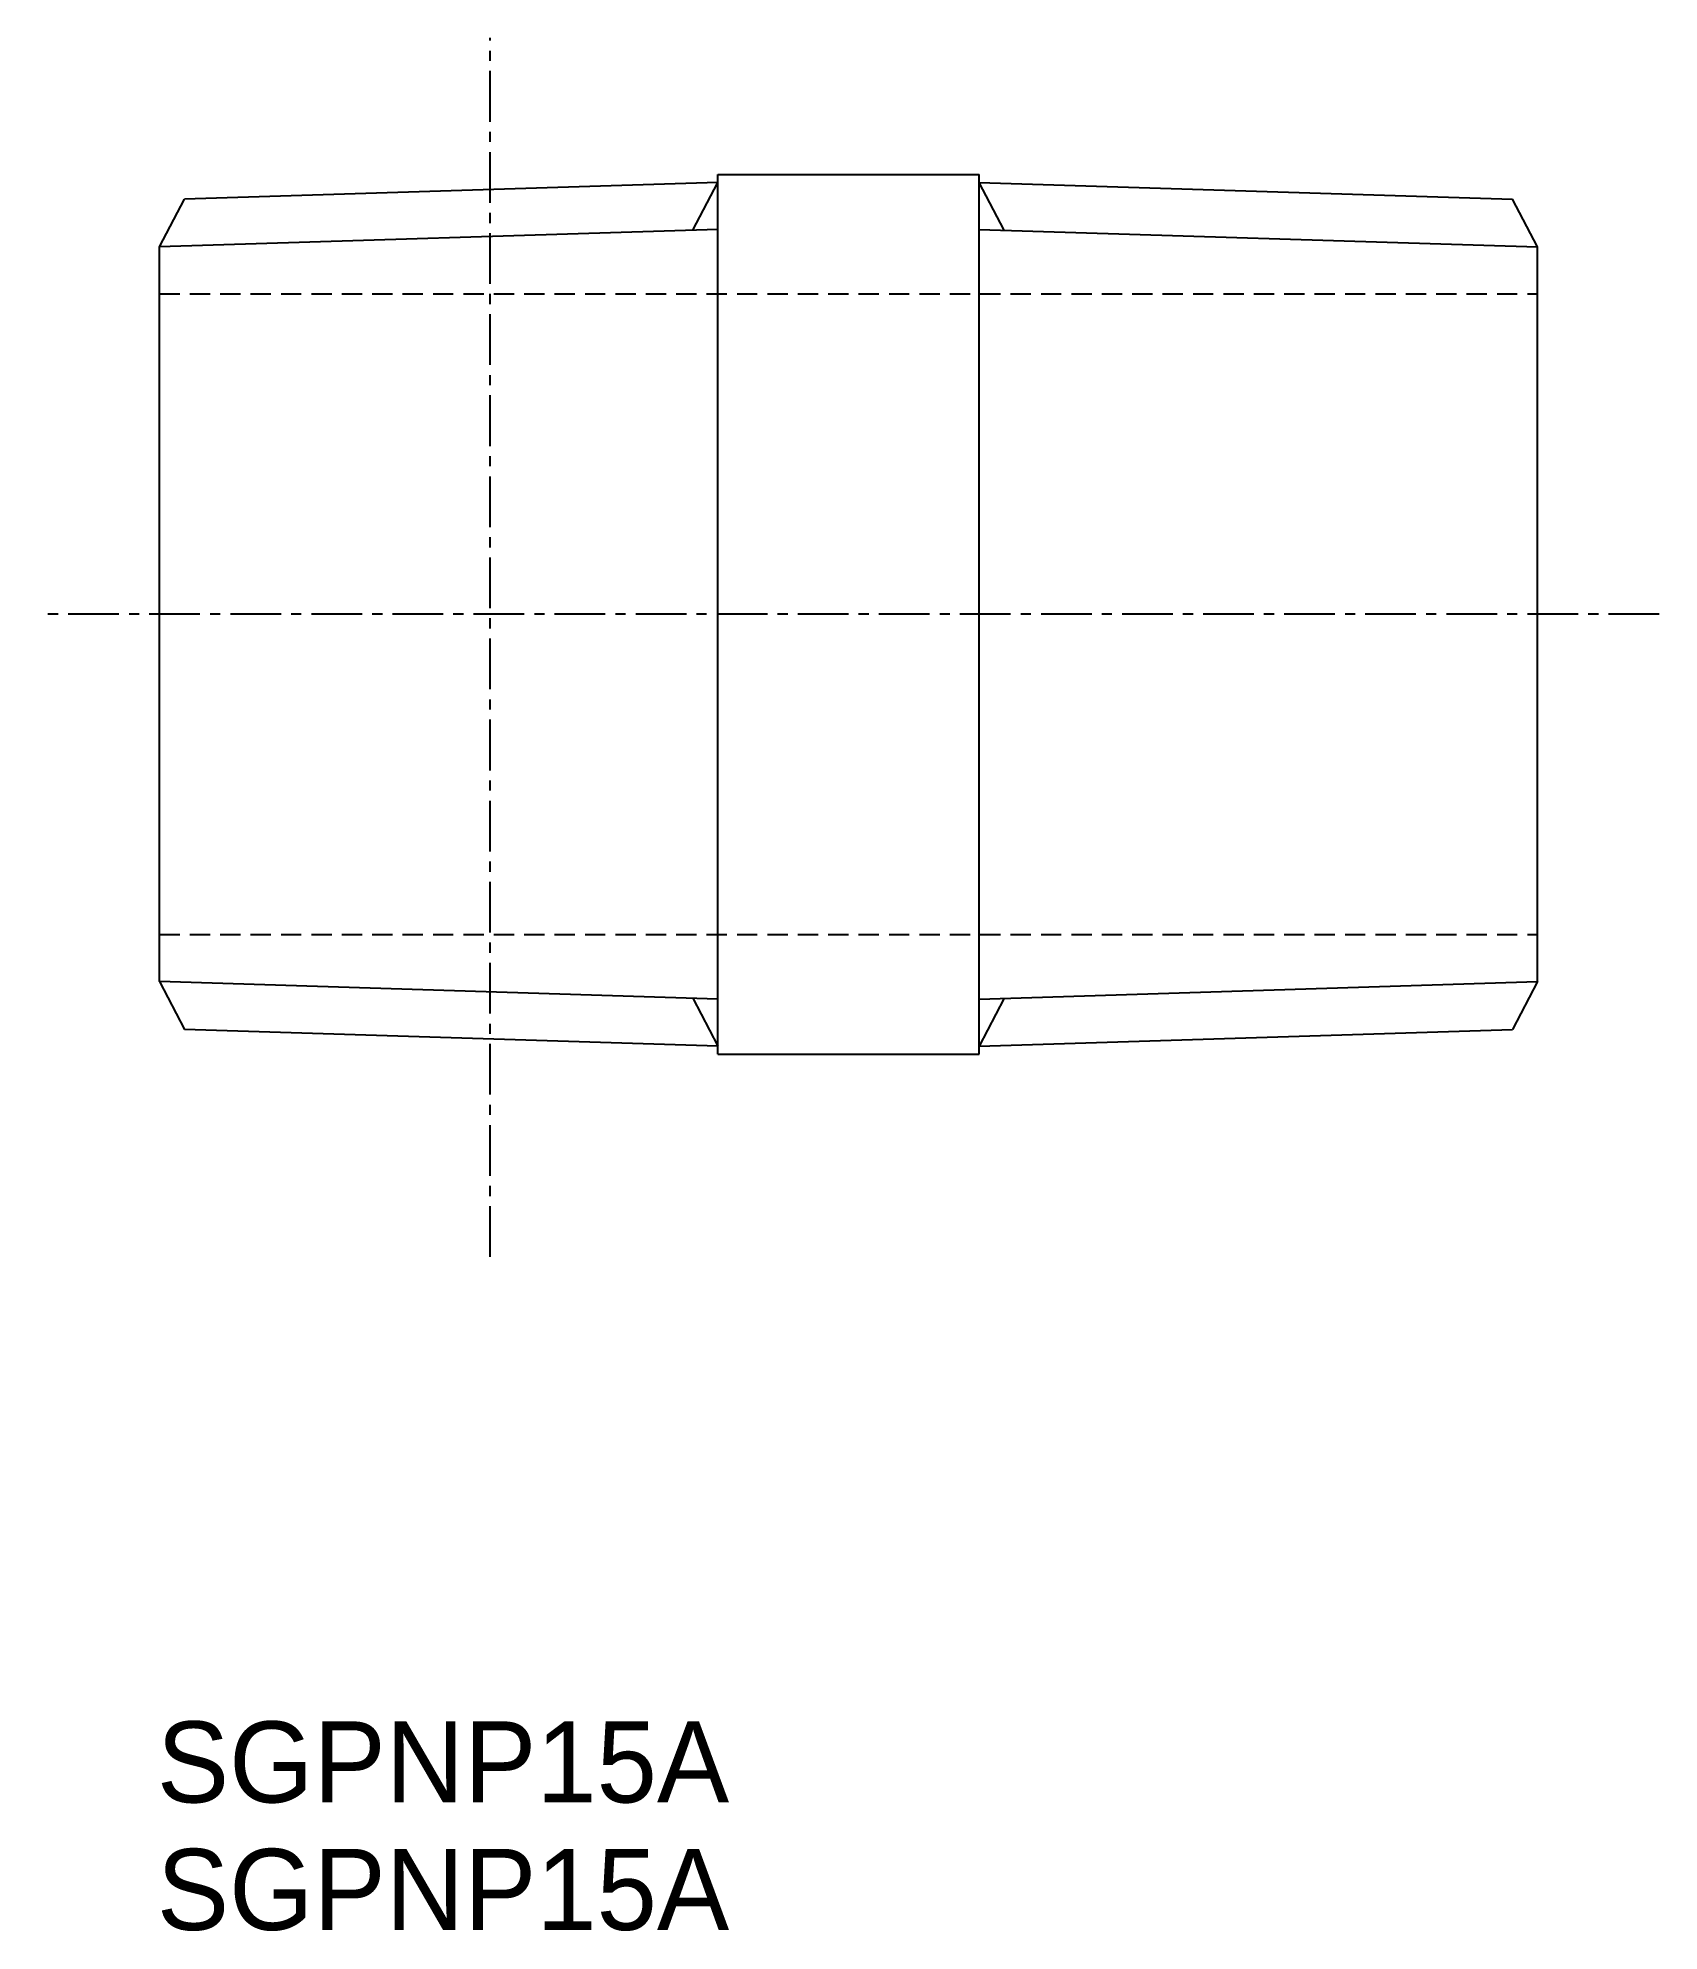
# Model space of a CAD drawing. Extents: x -0.3 to 39.7, y 70.9 to 117.6.
import ezdxf

# ---------------------------------------------------------------- set-up
doc = ezdxf.new("R2010")
doc.units = 0
doc.linetypes.add('CENTER', pattern=[2, 1.25, -0.25, 0.25, -0.25])
doc.linetypes.add('DASHED', pattern=[0.75, 0.5, -0.25])
doc.layers.get('0').update_dxf_attribs({"linetype": 'CONTINUOUS'})
doc.layers.add('CENTER', color=1, linetype='CENTER')

msp = doc.modelspace()

# ---------------------------------------------------------------- linework, layer by layer
at = {"color": 7, "linetype": 'CONTINUOUS'}
for p, q in [((16.467, 114.019), (3.307, 113.608)), ((16.467, 114.216), (22.917, 114.216)), ((16.467, 92.516), (16.467, 114.216)), ((22.917, 92.516), (22.917, 114.216)), ((22.917, 114.019), (36.077, 113.608)), ((2.692, 112.427), (3.307, 113.608)), ((36.692, 112.427), (36.077, 113.608)), ((2.692, 94.306), (2.692, 112.427)), ((36.692, 94.306), (36.692, 112.427)), ((2.692, 94.306), (3.307, 93.124)), ((36.692, 94.306), (36.077, 93.124)), ((16.467, 92.713), (3.307, 93.124)), ((22.917, 92.713), (36.077, 93.124)), ((16.467, 92.516), (22.917, 92.516))]:
    msp.add_line(p, q, dxfattribs=at)
at = {"color": 3, "linetype": 'CONTINUOUS'}
for p, q in [((15.852, 112.838), (16.467, 114.019)), ((23.532, 112.838), (22.917, 114.019)), ((16.467, 112.857), (2.692, 112.427)), ((22.917, 112.857), (36.692, 112.427)), ((16.467, 93.875), (2.692, 94.306)), ((15.852, 93.894), (16.467, 92.713)), ((22.917, 93.875), (36.692, 94.306)), ((23.532, 93.894), (22.917, 92.713))]:
    msp.add_line(p, q, dxfattribs=at)
at = {"color": 3, "linetype": 'DASHED'}
for p, q in [((2.692, 111.266), (36.692, 111.266)), ((2.692, 95.466), (36.692, 95.466))]:
    msp.add_line(p, q, dxfattribs=at)
at = {"layer": 'CENTER', "color": 1, "linetype": 'CENTER'}
for p, q in [((10.852, 87.516), (10.852, 117.583)), ((39.692, 103.366), (-0.308, 103.366))]:
    msp.add_line(p, q, dxfattribs=at)

# ---------------------------------------------------------------- texts
at = {"color": 7, "linetype": 'CONTINUOUS'}
for p in [(2.627, 74.057), (2.627, 70.912)]:
    msp.add_text('SGPNP15A', height=2, dxfattribs=at).set_placement(p)

doc.saveas('drawing.dxf')
